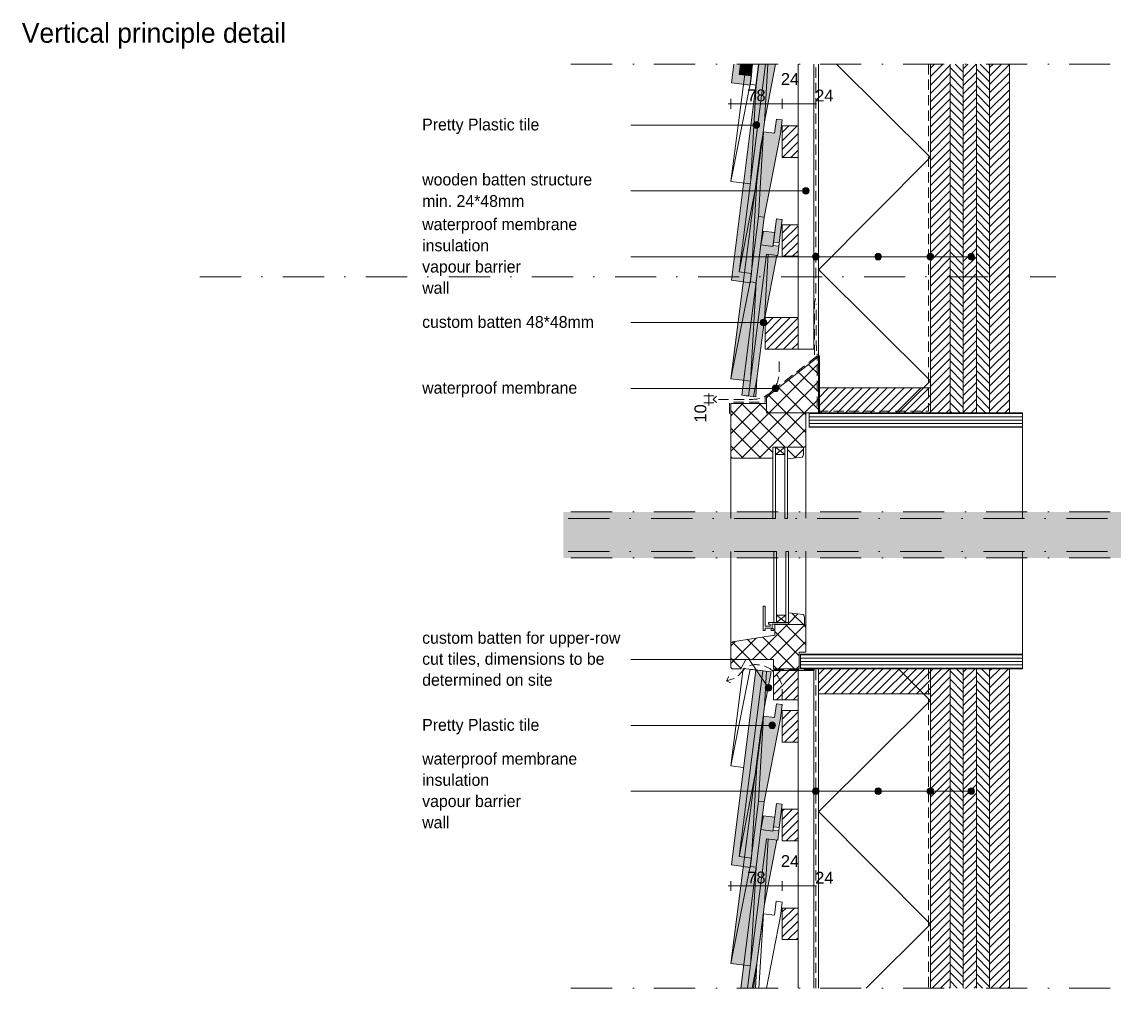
# Paper-space layout 'd-01 principle detail' of a CAD drawing. Header units: millimetres. Extents: x 14 to 195, y 11 to 272.
# Drawn here: x 18.1 to 185, y 125 to 271.8 of the extents above; entities that cross this region are included whole.
import ezdxf
from ezdxf.xclip import XClip

# ---------------------------------------------------------------- set-up
doc = ezdxf.new("R2010")
doc.units = ezdxf.units.MM
doc.header["$MEASUREMENT"] = 0
doc.header["$XCLIPFRAME"] = 0
doc.linetypes.add('B0302', pattern=[12.51, 6.26, -3.125, 0, -3.125])
doc.linetypes.add('B0701', pattern=[2.3412, 1.56, -0.7812])
for name, color, linetype in [('#01', 7, 'Continuous'), ('00 tegels', 7, 'Continuous'), ('Dim - 1_50_100', 7, 'Continuous'), ('Info - 1_50_100', 7, 'Continuous'), ('Info - 1_5_10', 7, 'Continuous'), ('Info - Nederlands', 7, 'Continuous')]:
    doc.layers.add(name, color=color, linetype=linetype)
doc.styles.add('GENERATED_STYLE_3', font='Helvetica.ttc')
doc.styles.add('GENERATED_STYLE_4', font='')
doc.styles.get('GENERATED_STYLE_4').set_extended_font_data('Work Sans')
pattern_1 = [(45, (-424.6886, 88.7535), (-0.6363961, 0.6363961), [])]
pattern_2 = [(45, (-424.6886, 88.7535), (-1.343503, 1.343503), []), (135, (-424.6886, 88.7535), (1.343503, 1.343503), [])]
pattern_3 = [(315, (-424.6886, 88.7535), (0.6363961, 0.6363961), [])]

# ---------------------------------------------------------------- blocks, each defined once
blk = doc.blocks.new('Drawing_2_1', base_point=(-424.69, 88.75))
at = {"layer": '#01', "linetype": 'Continuous', "lineweight": 0, "true_color": 0x000000}
for points in [[(129.13, 256.13), (129.17, 255.94), (129.28, 255.78), (129.44, 255.67), (129.63, 255.63), (129.82, 255.67), (129.98, 255.78), (130.09, 255.94), (130.13, 256.13), (130.09, 256.32), (129.98, 256.48), (129.82, 256.59), (129.63, 256.63), (129.44, 256.59), (129.28, 256.48), (129.17, 256.32)], [(136.63, 246.13), (136.67, 245.94), (136.78, 245.78), (136.94, 245.67), (137.13, 245.63), (137.32, 245.67), (137.49, 245.78), (137.6, 245.94), (137.63, 246.13), (137.6, 246.32), (137.49, 246.48), (137.32, 246.59), (137.13, 246.63), (136.94, 246.59), (136.78, 246.48), (136.67, 246.32)], [(138.15, 236.13), (138.19, 235.94), (138.3, 235.78), (138.46, 235.67), (138.65, 235.63), (138.84, 235.67), (139, 235.78), (139.11, 235.94), (139.15, 236.13), (139.11, 236.32), (139, 236.48), (138.84, 236.59), (138.65, 236.63), (138.46, 236.59), (138.3, 236.48), (138.19, 236.32)], [(147.62, 236.13), (147.66, 235.94), (147.77, 235.78), (147.93, 235.67), (148.12, 235.63), (148.31, 235.67), (148.47, 235.78), (148.58, 235.94), (148.62, 236.13), (148.58, 236.32), (148.47, 236.48), (148.31, 236.59), (148.12, 236.63), (147.93, 236.59), (147.77, 236.48), (147.66, 236.32)], [(155.56, 236.13), (155.6, 235.94), (155.71, 235.78), (155.87, 235.67), (156.06, 235.63), (156.26, 235.67), (156.42, 235.78), (156.53, 235.94), (156.56, 236.13), (156.53, 236.32), (156.42, 236.48), (156.26, 236.59), (156.06, 236.63), (155.87, 236.59), (155.71, 236.48), (155.6, 236.32)], [(161.78, 236.13), (161.82, 235.94), (161.93, 235.78), (162.09, 235.67), (162.28, 235.63), (162.48, 235.67), (162.64, 235.78), (162.75, 235.94), (162.78, 236.13), (162.75, 236.32), (162.64, 236.48), (162.48, 236.59), (162.28, 236.63), (162.09, 236.59), (161.93, 236.48), (161.82, 236.32)], [(130.22, 226.13), (130.26, 225.94), (130.37, 225.78), (130.53, 225.67), (130.72, 225.63), (130.91, 225.67), (131.08, 225.78), (131.18, 225.94), (131.22, 226.13), (131.18, 226.32), (131.08, 226.48), (130.91, 226.59), (130.72, 226.63), (130.53, 226.59), (130.37, 226.48), (130.26, 226.32)], [(132.05, 216.13), (132.09, 215.94), (132.2, 215.78), (132.36, 215.67), (132.55, 215.63), (132.74, 215.67), (132.91, 215.78), (133.01, 215.94), (133.05, 216.13), (133.01, 216.32), (132.91, 216.48), (132.74, 216.59), (132.55, 216.63), (132.36, 216.59), (132.2, 216.48), (132.09, 216.32)], [(130.98, 170.65), (131.02, 170.45), (131.13, 170.29), (131.29, 170.18), (131.48, 170.15), (131.67, 170.18), (131.83, 170.29), (131.94, 170.45), (131.98, 170.65), (131.94, 170.84), (131.83, 171), (131.67, 171.11), (131.48, 171.15), (131.29, 171.11), (131.13, 171), (131.02, 170.84)], [(131.52, 164.94), (131.56, 164.74), (131.67, 164.58), (131.83, 164.47), (132.02, 164.44), (132.22, 164.47), (132.38, 164.58), (132.49, 164.74), (132.52, 164.94), (132.49, 165.13), (132.38, 165.29), (132.22, 165.4), (132.02, 165.44), (131.83, 165.4), (131.67, 165.29), (131.56, 165.13)], [(138.15, 154.94), (138.19, 154.74), (138.3, 154.58), (138.46, 154.47), (138.65, 154.44), (138.84, 154.47), (139, 154.58), (139.11, 154.74), (139.15, 154.94), (139.11, 155.13), (139, 155.29), (138.84, 155.4), (138.65, 155.44), (138.46, 155.4), (138.3, 155.29), (138.19, 155.13)], [(147.62, 154.94), (147.66, 154.74), (147.77, 154.58), (147.93, 154.47), (148.12, 154.44), (148.31, 154.47), (148.47, 154.58), (148.58, 154.74), (148.62, 154.94), (148.58, 155.13), (148.47, 155.29), (148.31, 155.4), (148.12, 155.44), (147.93, 155.4), (147.77, 155.29), (147.66, 155.13)], [(155.56, 154.94), (155.6, 154.74), (155.71, 154.58), (155.87, 154.47), (156.06, 154.44), (156.26, 154.47), (156.42, 154.58), (156.53, 154.74), (156.56, 154.94), (156.53, 155.13), (156.42, 155.29), (156.26, 155.4), (156.06, 155.44), (155.87, 155.4), (155.71, 155.29), (155.6, 155.13)], [(155.56, 154.94), (155.6, 154.74), (155.71, 154.58), (155.87, 154.47), (156.06, 154.44), (156.26, 154.47), (156.42, 154.58), (156.53, 154.74), (156.56, 154.94), (156.53, 155.13), (156.42, 155.29), (156.26, 155.4), (156.06, 155.44), (155.87, 155.4), (155.71, 155.29), (155.6, 155.13)], [(161.78, 154.94), (161.82, 154.74), (161.93, 154.58), (162.09, 154.47), (162.28, 154.44), (162.48, 154.47), (162.64, 154.58), (162.75, 154.74), (162.78, 154.94), (162.75, 155.13), (162.64, 155.29), (162.48, 155.4), (162.28, 155.44), (162.09, 155.4), (161.93, 155.29), (161.82, 155.13)]]:
    blk.add_hatch(color=18, dxfattribs=at).paths.add_polyline_path(points)
at = {"layer": '00 tegels', "linetype": 'Continuous', "lineweight": 0, "true_color": 0xe4e7e8}
for points in [[(125.84, 262.54), (128.71, 262.18), (128.89, 263.58), (127.04, 263.81), (127.24, 265.37), (126.19, 265.37)], [(125.84, 232.54), (128.71, 232.18), (128.89, 233.58), (127.04, 233.81), (131.02, 265.37), (129.98, 265.37)], [(133.57, 241.78), (132.67, 241.89), (132.22, 238.33), (133.12, 238.22)], [(130.3, 237.92), (127.42, 215.09), (128.45, 214.96), (131.16, 236.53), (132.88, 236.31), (133.06, 237.72), (132.16, 237.83), (132.14, 237.68)], [(129.57, 173.36), (125.84, 143.74), (128.71, 143.37), (128.89, 144.78), (127.04, 145.01), (130.6, 173.23)], [(133.57, 152.98), (132.67, 153.09), (132.22, 149.53), (133.12, 149.41)], [(130.3, 149.11), (127.26, 125.04), (128.3, 125.04), (131.16, 147.72), (132.88, 147.51), (133.06, 148.92), (132.16, 149.03), (132.14, 148.88)]]:
    blk.add_hatch(color=254, dxfattribs=at).paths.add_polyline_path(points)
at = {"layer": '00 tegels', "linetype": 'Continuous', "lineweight": 0, "true_color": 0xffffff}
for points in [[(128.72, 217.2), (129.59, 232.21), (130.84, 242.13), (133.3, 254.78), (133.57, 256.9), (132.67, 257.02), (132.4, 254.91), (130.71, 255.12), (130.29, 253.01), (125.75, 217.57)], [(130.7, 240), (130.3, 237.92), (132.14, 237.68), (132.41, 239.79)], [(129.55, 214.82), (129.72, 217.59), (130.91, 226.88), (132.74, 236.33), (131.16, 236.53), (128.45, 214.96)], [(128.89, 144.78), (129.72, 158.78), (130.91, 168.08), (131.88, 173.07), (130.6, 173.23), (127.04, 145.01)], [(128.72, 128.39), (129.59, 143.4), (130.84, 153.32), (133.3, 165.98), (133.57, 168.1), (132.67, 168.21), (132.4, 166.11), (130.71, 166.32), (130.29, 164.21), (125.75, 128.77)]]:
    blk.add_hatch(color=7, dxfattribs=at).paths.add_polyline_path(points)
at = {"layer": 'Info - 1_50_100', "linetype": 'Continuous', "lineweight": 0, "true_color": 0x000000}
h = blk.add_hatch(dxfattribs=at)
h.set_pattern_fill('415_Isolatie_ruit_0001', color=18, style=0, pattern_type=2)
h.set_pattern_definition([(45.15, (139.065, 268.088), (-16.97, 16.881), []), (135.15, (139.065, 268.088), (16.97, 17.06), [])])
h.paths.add_polyline_path([(156.06, 265.37), (139.06, 265.37), (139.06, 212.41), (156.06, 212.41)])
h = blk.add_hatch(dxfattribs=at)
h.set_pattern_fill('310_Naaldhout__01__0001', color=18, style=0, pattern_type=2)
h.set_pattern_definition(pattern_1)
h.paths.add_polyline_path([(159.06, 265.37), (156.06, 265.37), (156.06, 212.41), (159.06, 212.41)])
h = blk.add_hatch(dxfattribs=at)
h.set_pattern_fill('310_Naaldhout__02__0001', color=18, style=0, pattern_type=2)
h.set_pattern_definition(pattern_3)
h.paths.add_polyline_path([(161.06, 265.37), (159.06, 265.37), (159.06, 212.41), (161.06, 212.41)])
h = blk.add_hatch(dxfattribs=at)
h.set_pattern_fill('310_Naaldhout__01__0001', color=18, style=0, pattern_type=2)
h.set_pattern_definition(pattern_1)
h.paths.add_polyline_path([(163.06, 265.37), (161.06, 265.37), (161.06, 212.41), (163.06, 212.41)])
h = blk.add_hatch(dxfattribs=at)
h.set_pattern_fill('310_Naaldhout__02__0001', color=18, style=0, pattern_type=2)
h.set_pattern_definition(pattern_3)
h.paths.add_polyline_path([(165.06, 265.37), (163.06, 265.37), (163.06, 212.41), (165.06, 212.41)])
h = blk.add_hatch(dxfattribs=at)
h.set_pattern_fill('310_Naaldhout__01__0001', color=18, style=0, pattern_type=2)
h.set_pattern_definition(pattern_1)
h.paths.add_polyline_path([(168.06, 265.37), (165.06, 265.37), (165.06, 212.41), (168.06, 212.41)])
h = blk.add_hatch(dxfattribs=at)
h.set_pattern_fill('310_Naaldhout__01__0001', color=18, style=0, pattern_type=2)
h.set_pattern_definition(pattern_1)
h.paths.add_polyline_path([(139.06, 212.41), (156.06, 212.41), (156.06, 216.21), (139.06, 216.21)])
h = blk.add_hatch(dxfattribs=at)
h.set_pattern_fill('325_Houtachtig_plaatmate_E0', color=18, style=0, pattern_type=2)
h.set_pattern_definition([(0, (204.7417, 211.30535), (0, 0.5), [])])
h.paths.add_polyline_path([(170.06, 210.21), (170.06, 212.41), (137.65, 212.41), (137.65, 210.21)])
h = blk.add_hatch(dxfattribs=at)
h.set_pattern_fill('325_Houtachtig_plaatmate_E0', color=18, style=0, pattern_type=2)
h.set_pattern_definition([(0, (204.7417, 174.63814), (0, 0.5), [])])
h.paths.add_polyline_path([(170.06, 173.54), (170.06, 175.74), (136.32, 175.74), (136.32, 173.54)])
h = blk.add_hatch(dxfattribs=at)
h.set_pattern_fill('415_Isolatie_ruit_0001', color=18, style=0, pattern_type=2)
h.set_pattern_definition([(314.85, (139.065, 117.855), (16.97, 16.881), []), (224.85, (139.065, 117.855), (-16.97, 17.06), [])])
h.paths.add_polyline_path([(156.06, 173.54), (139.06, 173.54), (139.06, 125.04), (156.06, 125.04)])
h = blk.add_hatch(dxfattribs=at)
h.set_pattern_fill('310_Naaldhout__01__0001', color=18, style=0, pattern_type=2)
h.set_pattern_definition(pattern_1)
h.paths.add_polyline_path([(139.06, 173.54), (139.06, 169.74), (156.06, 169.74), (156.06, 173.54)])
h = blk.add_hatch(dxfattribs=at)
h.set_pattern_fill('310_Naaldhout__01__0001', color=18, style=0, pattern_type=2)
h.set_pattern_definition(pattern_1)
h.paths.add_polyline_path([(159.06, 173.54), (156.06, 173.54), (156.06, 125.04), (159.06, 125.04)])
h = blk.add_hatch(dxfattribs=at)
h.set_pattern_fill('310_Naaldhout__02__0001', color=18, style=0, pattern_type=2)
h.set_pattern_definition(pattern_3)
h.paths.add_polyline_path([(161.06, 173.54), (159.06, 173.54), (159.06, 125.04), (161.06, 125.04)])
h = blk.add_hatch(dxfattribs=at)
h.set_pattern_fill('310_Naaldhout__01__0001', color=18, style=0, pattern_type=2)
h.set_pattern_definition(pattern_1)
h.paths.add_polyline_path([(163.06, 173.54), (161.06, 173.54), (161.06, 125.04), (163.06, 125.04)])
h = blk.add_hatch(dxfattribs=at)
h.set_pattern_fill('310_Naaldhout__02__0001', color=18, style=0, pattern_type=2)
h.set_pattern_definition(pattern_3)
h.paths.add_polyline_path([(165.06, 173.54), (163.06, 173.54), (163.06, 125.04), (165.06, 125.04)])
h = blk.add_hatch(dxfattribs=at)
h.set_pattern_fill('310_Naaldhout__01__0001', color=18, style=0, pattern_type=2)
h.set_pattern_definition(pattern_1)
h.paths.add_polyline_path([(168.06, 173.54), (165.06, 173.54), (165.06, 125.04), (168.06, 125.04)])
at = {"layer": 'Info - 1_5_10', "linetype": 'Continuous', "lineweight": 0, "true_color": 0xe9ebeb}
for points in [[(127.04, 263.81), (128.89, 263.58), (129, 265.37), (127.23, 265.37)], [(130.9, 265.37), (127.04, 233.81), (128.89, 233.58), (129.72, 247.59), (130.85, 256.59), (132.56, 265.37)], [(130.7, 240), (130.3, 237.92), (132.14, 237.68), (132.41, 239.79)], [(130.7, 151.2), (130.3, 149.11), (132.14, 148.88), (132.41, 150.98)], [(131.04, 147.74), (128.27, 125.04), (129.5, 125.04), (129.72, 128.78), (130.85, 137.79), (132.74, 147.52)]]:
    blk.add_hatch(color=254, dxfattribs=at).paths.add_polyline_path(points)
at = {"layer": 'Info - 1_5_10', "linetype": 'Continuous', "lineweight": 0, "true_color": 0x99a3a6}
h = blk.add_hatch(dxfattribs=at)
h.set_pattern_fill('310_Naaldhout__01__0001', color=253, style=0, pattern_type=2)
h.set_pattern_definition(pattern_1)
h.paths.add_polyline_path([(133.56, 255.99), (133.56, 251.19), (135.96, 251.19), (135.96, 255.99)])
h = blk.add_hatch(dxfattribs=at)
h.set_pattern_fill('310_Naaldhout__01__0001', color=253, style=0, pattern_type=2)
h.set_pattern_definition(pattern_1)
h.paths.add_polyline_path([(133.56, 240.99), (133.56, 236.19), (135.96, 236.19), (135.96, 240.99)])
h = blk.add_hatch(dxfattribs=at)
h.set_pattern_fill('310_Naaldhout__01__0001', color=253, style=0, pattern_type=2)
h.set_pattern_definition(pattern_1)
h.paths.add_polyline_path([(130.95, 226.89), (130.95, 222.09), (135.96, 222.09), (135.96, 226.89)])
h = blk.add_hatch(dxfattribs=at)
h.set_pattern_fill('305_Loofhout__02__0001', color=253, style=0, pattern_type=2)
h.set_pattern_definition(pattern_2)
h.paths.add_polyline_path([(131.15, 212.41), (139.2, 212.41), (139.2, 221.07), (131.15, 214.78)])
h = blk.add_hatch(dxfattribs=at)
h.set_pattern_fill('305_Loofhout__02__0001', color=253, style=0, pattern_type=2)
h.set_pattern_definition(pattern_2)
h.paths.add_polyline_path([(131.15, 213.81), (125.75, 213.81), (125.75, 205.71), (125.95, 205.51), (131.95, 205.51), (132.14, 205.61), (132.14, 207.21), (135.25, 207.21), (136.95, 207.21), (137.15, 207.41), (137.15, 212.41), (131.15, 212.41)])
h = blk.add_hatch(dxfattribs=at)
h.set_pattern_fill('305_Loofhout__02__0001', color=253, style=0, pattern_type=2)
h.set_pattern_definition(pattern_2)
h.paths.add_polyline_path([(134.34, 207.21), (134.34, 205.44), (136.58, 205.67, 0.246914), (136.79, 206.22), (136.79, 207.21)])
h = blk.add_hatch(dxfattribs=at)
h.set_pattern_fill('305_Loofhout__02__0001', color=253, style=0, pattern_type=2)
h.set_pattern_definition(pattern_2)
h.paths.add_polyline_path([(134.49, 180.24), (136.95, 180.24), (136.95, 181.23, 0.246914), (136.74, 181.77), (134.49, 182.01)])
h = blk.add_hatch(dxfattribs=at)
h.set_pattern_fill('305_Loofhout__02__0001', color=253, style=0, pattern_type=2)
h.set_pattern_definition(pattern_2)
h.paths.add_polyline_path([(125.75, 177.31), (125.75, 173.74), (125.95, 173.54), (127.25, 173.54), (128.05, 174.94), (132.23, 174.94), (132.23, 173.54), (136.15, 173.54), (136.15, 176.04), (137.15, 176.04), (137.15, 180.04), (136.95, 180.24), (132.45, 180.24), (132.45, 178.64), (125.99, 177.61, 0.340988)])
h = blk.add_hatch(dxfattribs=at)
h.set_pattern_fill('310_Naaldhout__01__0001', color=253, style=0, pattern_type=2)
h.set_pattern_definition(pattern_1)
h.paths.add_polyline_path([(132.23, 173.25), (132.23, 168.84), (135.96, 168.84), (135.96, 173.25)])
h = blk.add_hatch(dxfattribs=at)
h.set_pattern_fill('310_Naaldhout__01__0001', color=253, style=0, pattern_type=2)
h.set_pattern_definition(pattern_1)
h.paths.add_polyline_path([(133.56, 167.19), (133.56, 162.39), (135.96, 162.39), (135.96, 167.19)])
h = blk.add_hatch(dxfattribs=at)
h.set_pattern_fill('310_Naaldhout__01__0001', color=253, style=0, pattern_type=2)
h.set_pattern_definition(pattern_1)
h.paths.add_polyline_path([(133.56, 152.19), (133.56, 147.39), (135.96, 147.39), (135.96, 152.19)])
h = blk.add_hatch(dxfattribs=at)
h.set_pattern_fill('310_Naaldhout__01__0001', color=253, style=0, pattern_type=2)
h.set_pattern_definition(pattern_1)
h.paths.add_polyline_path([(133.56, 137.19), (133.56, 132.39), (135.96, 132.39), (135.96, 137.19)])
at = {"layer": '#01', "color": 253, "linetype": 'Continuous', "lineweight": 0, "true_color": 0x99a3a6}
for p, q in [((128.1, 265.37), (125.75, 247.57)), ((129.07, 265.37), (128.69, 262.32)), ((129.59, 262.21), (129.99, 265.37)), ((128.69, 262.32), (125.75, 247.57)), ((128.69, 262.32), (129.59, 262.21)), ((129.59, 262.21), (128.72, 247.2)), ((129.59, 262.21), (128.72, 247.2)), ((128.72, 247.2), (125.75, 247.57)), ((132.66, 138.21), (132.39, 136.1)), ((133.56, 138.09), (132.66, 138.21)), ((133.29, 135.97), (133.56, 138.09)), ((130.7, 136.31), (129.21, 125.04)), ((130.7, 136.31), (130.02, 125.04)), ((132.39, 136.1), (130.7, 136.31)), ((131.16, 125.04), (133.29, 135.97))]:
    blk.add_line(p, q, dxfattribs=at)
at = {"layer": '#01', "color": 9, "linetype": 'Continuous', "lineweight": 0}
for p, q in [((129.13, 256.13), (110.55, 256.13)), ((136.63, 246.13), (110.55, 246.13)), ((132.22, 238.33), (132.16, 237.83)), ((133.12, 238.22), (133.06, 237.72)), ((155.56, 236.13), (110.55, 236.13)), ((138.15, 236.13), (110.55, 236.13)), ((161.78, 236.13), (116.77, 236.13)), ((147.62, 236.13), (118.95, 236.13)), ((130.22, 226.13), (110.55, 226.13)), ((132.05, 216.13), (110.55, 216.13)), ((127.42, 215.09), (129.55, 214.82)), ((132.54, 206.07), (133.94, 207.21)), ((133.94, 206.07), (132.54, 207.21)), ((132.69, 181.7), (134.09, 180.57)), ((134.09, 181.7), (132.69, 180.57)), ((131.52, 164.94), (110.55, 164.94)), ((155.56, 154.94), (110.55, 154.94)), ((155.56, 154.94), (110.55, 154.94)), ((138.15, 154.94), (110.55, 154.94)), ((161.78, 154.94), (116.77, 154.94)), ((147.62, 154.94), (118.95, 154.94)), ((132.22, 149.53), (132.16, 149.03)), ((133.12, 149.41), (133.06, 148.92))]:
    blk.add_line(p, q, dxfattribs=at)
at = {"layer": '#01', "color": 9, "linetype": 'Continuous', "lineweight": 0, "true_color": 0xbbc1c4}
for p, q in [((170.06, 210.21), (170.06, 196.47)), ((125.75, 177.31), (125.75, 191.37)), ((170.06, 191.37), (170.06, 175.74))]:
    blk.add_line(p, q, dxfattribs=at)
at = {"layer": '#01', "color": 2, "linetype": 'B0701', "lineweight": 0, "flags": 128}
for points in [[(155.76, 265.37), (155.76, 212.68), (138.89, 212.68), (138.89, 221.38)], [(125.55, 212.3), (125.55, 214.01), (130.95, 214.01), (130.95, 214.88), (138.75, 220.97), (138.71, 228.97)], [(155.76, 173.54), (155.76, 125.04)]]:
    blk.add_lwpolyline(points, dxfattribs=at)
at = {"layer": '#01', "color": 4, "linetype": 'Continuous', "lineweight": 0, "flags": 128}
for points in [[(156.06, 265.37), (156.06, 212.41), (168.06, 212.41), (168.06, 265.37)], [(168.06, 125.04), (168.06, 173.54), (156.06, 173.54), (156.06, 125.04)]]:
    blk.add_lwpolyline(points, dxfattribs=at)
at = {"layer": '#01', "color": 9, "linetype": 'Continuous', "lineweight": 0, "true_color": 0xbbc1c4, "flags": 128}
for points in [[(137.15, 207.41), (137.15, 196.42)], [(125.75, 205.71), (125.75, 196.37)], [(137.15, 180.04), (137.15, 191.38)], [(127.69, 158.52), (125.75, 158.77), (127.65, 173.6)], [(125.75, 158.77), (128.68, 173.47), (129.57, 173.36), (129.59, 173.35)], [(131.88, 173.07), (127.65, 173.6)]]:
    blk.add_lwpolyline(points, dxfattribs=at)
at = {"layer": '#01', "color": 9, "linetype": 'B0302', "lineweight": 0, "flags": 128}
for points in [[(101.06, 196.37), (183.39, 196.37)], [(101.06, 191.37), (183.39, 191.37)]]:
    blk.add_lwpolyline(points, dxfattribs=at)
at = {"layer": '#01', "color": 9, "linetype": 'Continuous', "lineweight": 0, "flags": 128}
blk.add_lwpolyline([(131.19, 171.06), (128.52, 174.94), (110.55, 174.94)], dxfattribs=at)
at = {"layer": '#01', "color": 1, "linetype": 'Continuous', "lineweight": 0}
for centre in [(129.63, 256.13), (137.13, 246.13), (138.65, 236.13), (148.12, 236.13), (156.06, 236.13), (162.28, 236.13), (130.72, 226.13), (132.55, 216.13), (131.48, 170.65), (132.02, 164.94), (138.65, 154.94), (148.12, 154.94), (156.06, 154.94), (156.06, 154.94), (162.28, 154.94)]:
    blk.add_circle(centre, 0.5, dxfattribs=at)
at = {"layer": '00 tegels', "color": 253, "linetype": 'Continuous', "lineweight": 0, "true_color": 0x99a3a6}
for p, q in [((132.4, 254.91), (132.67, 257.02)), ((132.67, 257.02), (133.57, 256.9)), ((133.57, 256.9), (133.3, 254.78)), ((129.94, 242.24), (130.71, 255.12)), ((130.71, 255.12), (129.94, 242.24)), ((130.29, 253.01), (130.71, 255.12)), ((130.71, 255.12), (132.4, 254.91)), ((133.3, 254.78), (130.84, 242.13)), ((125.75, 217.57), (130.29, 253.01)), ((128.69, 232.32), (129.94, 242.24)), ((129.94, 242.24), (128.69, 232.32)), ((130.84, 242.13), (129.59, 232.21)), ((130.84, 242.13), (129.94, 242.24)), ((129.94, 242.24), (130.84, 242.13)), ((125.75, 217.57), (128.69, 232.32)), ((128.69, 232.32), (125.75, 217.57)), ((129.59, 232.21), (128.69, 232.32)), ((128.69, 232.32), (129.59, 232.21)), ((129.59, 232.21), (128.72, 217.2)), ((128.72, 217.2), (125.75, 217.57)), ((132.4, 166.11), (132.67, 168.21)), ((132.67, 168.21), (133.57, 168.1)), ((133.57, 168.1), (133.3, 165.98)), ((129.94, 153.44), (130.71, 166.32)), ((130.71, 166.32), (129.94, 153.44)), ((130.29, 164.21), (130.71, 166.32)), ((130.71, 166.32), (132.4, 166.11)), ((133.3, 165.98), (130.84, 153.32)), ((125.75, 128.77), (130.29, 164.21)), ((128.69, 143.52), (129.94, 153.44)), ((129.94, 153.44), (128.69, 143.52)), ((130.84, 153.32), (129.59, 143.4)), ((130.84, 153.32), (129.94, 153.44)), ((129.94, 153.44), (130.84, 153.32)), ((125.75, 128.77), (128.69, 143.52)), ((128.69, 143.52), (125.75, 128.77)), ((129.59, 143.4), (128.69, 143.52)), ((128.69, 143.52), (129.59, 143.4)), ((129.59, 143.4), (128.72, 128.39)), ((128.72, 128.39), (125.75, 128.77))]:
    blk.add_line(p, q, dxfattribs=at)
at = {"layer": '00 tegels', "color": 2, "linetype": 'Continuous', "lineweight": 0}
for p, q in [((132.43, 239.99), (132.67, 241.89)), ((132.67, 241.89), (133.57, 241.78)), ((133.57, 241.78), (133.32, 239.88)), ((132.14, 237.68), (132.38, 239.59)), ((133.27, 239.48), (132.88, 236.31)), ((127.42, 215.09), (130.3, 237.92)), ((130.3, 237.92), (132.14, 237.68)), ((131.16, 236.53), (128.45, 214.96)), ((132.88, 236.31), (131.16, 236.53)), ((125.84, 143.74), (129.57, 173.36)), ((130.6, 173.23), (127.04, 145.01)), ((130.6, 173.23), (129.57, 173.36)), ((128.71, 143.37), (125.84, 143.74)), ((127.04, 145.01), (128.89, 144.78)), ((128.89, 144.78), (128.71, 143.37))]:
    blk.add_line(p, q, dxfattribs=at)
at = {"layer": '00 tegels', "color": 9, "linetype": 'Continuous', "lineweight": 0}
for p, q in [((130.7, 240), (130.3, 237.92)), ((132.41, 239.79), (130.7, 240)), ((132.43, 239.99), (132.38, 239.59)), ((133.32, 239.88), (133.27, 239.48)), ((132.74, 236.33), (130.85, 226.59)), ((130.86, 226.59), (131.45, 236.49)), ((129.72, 217.59), (130.85, 226.59)), ((129.19, 214.87), (129.72, 217.59)), ((129.72, 217.59), (129.55, 214.82)), ((130.65, 173.22), (131.88, 173.07)), ((130.85, 167.79), (131.17, 173.15)), ((131.88, 173.07), (130.85, 167.79)), ((129.72, 158.78), (130.85, 167.79)), ((127.04, 145.01), (129.72, 158.78)), ((129.72, 158.78), (128.89, 144.78)), ((128.89, 144.78), (127.04, 145.01))]:
    blk.add_line(p, q, dxfattribs=at)
at = {"layer": '00 tegels', "color": 2, "linetype": 'Continuous', "lineweight": 0, "flags": 128}
for points in [[(126.19, 265.37), (125.84, 262.54), (128.71, 262.18), (128.89, 263.58), (127.04, 263.81), (127.24, 265.37)], [(129.98, 265.37), (125.84, 232.54), (128.71, 232.18), (128.89, 233.58), (127.04, 233.81), (131.02, 265.37)], [(127.26, 125.04), (130.3, 149.11), (132.14, 148.88), (132.16, 149.03), (133.06, 148.92), (132.88, 147.51), (131.16, 147.72), (128.3, 125.04)]]:
    blk.add_lwpolyline(points, dxfattribs=at)
at = {"layer": '00 tegels', "color": 9, "linetype": 'Continuous', "lineweight": 0, "flags": 128}
for points in [[(127.34, 265.37), (127.04, 263.81), (128.89, 263.58), (129, 265.37)], [(132.56, 265.37), (130.85, 256.59), (131.37, 265.37)], [(129.72, 247.59), (130.85, 256.59)], [(132.41, 239.79), (130.7, 240), (130.3, 237.92)], [(132.34, 239.22), (132.27, 238.73)], [(132.74, 236.33), (130.85, 226.59), (131.44, 236.49)], [(129.72, 217.59), (130.85, 226.59)], [(132.41, 150.98), (130.7, 151.2), (130.3, 149.11)], [(132.74, 147.52), (130.85, 137.79), (131.44, 147.69)], [(129.72, 128.78), (130.85, 137.79)], [(129.5, 125.04), (129.72, 128.78), (128.99, 125.04)]]:
    blk.add_lwpolyline(points, dxfattribs=at)
blk.add_lwpolyline([(128.89, 233.58), (129.72, 247.59), (127.04, 233.81)], close=True, dxfattribs=at)
at = {"layer": '00 tegels', "color": 2, "linetype": 'Continuous', "lineweight": 0, "flags": 128}
for points in [[(133.57, 241.78), (132.67, 241.89), (132.22, 238.33), (133.12, 238.22)], [(130.3, 237.92), (127.42, 215.09), (128.45, 214.96), (131.16, 236.53), (132.88, 236.31), (133.06, 237.72), (132.16, 237.83), (132.14, 237.68)], [(133.57, 152.98), (132.67, 153.09), (132.22, 149.53), (133.12, 149.41)]]:
    blk.add_lwpolyline(points, close=True, dxfattribs=at)
at = {"layer": 'Dim - 1_50_100', "color": 1, "linetype": 'Continuous', "lineweight": 0}
for p, q in [((125.35, 259.35), (125.75, 259.35)), ((125.75, 258.6), (125.75, 260.1)), ((125.75, 259.35), (133.56, 259.35)), ((133.56, 258.6), (133.56, 260.1)), ((133.56, 259.35), (135.96, 259.35)), ((135.96, 258.6), (135.96, 260.1)), ((135.96, 259.35), (138.36, 259.35)), ((138.36, 258.6), (138.36, 260.1)), ((138.36, 259.35), (138.76, 259.35)), ((122.42, 214.97), (122.42, 215.37)), ((123.17, 214.97), (121.67, 214.97)), ((123.17, 213.95), (121.67, 213.95)), ((122.42, 213.95), (122.42, 214.97)), ((122.42, 213.55), (122.42, 213.95)), ((125.35, 140.54), (125.75, 140.54)), ((125.75, 139.79), (125.75, 141.29)), ((125.75, 140.54), (133.56, 140.54)), ((133.56, 139.79), (133.56, 141.29)), ((133.56, 140.54), (135.96, 140.54)), ((135.96, 139.79), (135.96, 141.29)), ((135.96, 140.54), (138.36, 140.54)), ((138.36, 139.79), (138.36, 141.29)), ((138.36, 140.54), (138.76, 140.54))]:
    blk.add_line(p, q, dxfattribs=at)
at = {"layer": 'Info - 1_50_100', "color": 3, "linetype": 'Continuous', "lineweight": 0}
blk.add_line((156.06, 212.41), (156.06, 265.37), dxfattribs=at)
at = {"layer": 'Info - 1_50_100', "color": 9, "linetype": 'Continuous', "lineweight": 0}
for p, q in [((123.09, 214.46), (123.59, 214.96)), ((123.09, 214.46), (123.59, 213.96)), ((125.1, 171.72), (125.44, 172.34)), ((125.1, 171.72), (125.72, 171.38))]:
    blk.add_line(p, q, dxfattribs=at)
at = {"layer": 'Info - 1_50_100', "color": 2, "linetype": 'B0701', "lineweight": 0}
for p, q in [((132.23, 173.37), (138.65, 173.37)), ((138.65, 173.37), (138.65, 125.04))]:
    blk.add_line(p, q, dxfattribs=at)
at = {"layer": 'Info - 1_50_100', "color": 9, "linetype": 'Continuous', "lineweight": 0, "flags": 128}
for points in [[(138.36, 265.37), (138.36, 222.09), (135.96, 222.09), (135.96, 265.37)], [(159.06, 265.37), (159.06, 212.41), (156.06, 212.41), (156.06, 265.37)], [(161.06, 265.37), (161.06, 212.41), (159.06, 212.41), (159.06, 265.37)], [(163.06, 265.37), (163.06, 212.41), (161.06, 212.41), (161.06, 265.37)], [(165.06, 265.37), (165.06, 212.41), (163.06, 212.41), (163.06, 265.37)], [(168.06, 265.37), (168.06, 212.41), (165.06, 212.41), (165.06, 265.37)], [(138.36, 125.04), (138.36, 173.25), (135.96, 173.25), (135.96, 125.04)], [(156.06, 125.04), (156.06, 173.54), (159.06, 173.54), (159.06, 125.04)], [(159.06, 125.04), (159.06, 173.54), (161.06, 173.54), (161.06, 125.04)], [(161.06, 125.04), (161.06, 173.54), (163.06, 173.54), (163.06, 125.04)], [(163.06, 125.04), (163.06, 173.54), (165.06, 173.54), (165.06, 125.04)], [(165.06, 125.04), (165.06, 173.54), (168.06, 173.54), (168.06, 125.04)]]:
    blk.add_lwpolyline(points, dxfattribs=at)
at = {"layer": 'Info - 1_50_100', "color": 2, "linetype": 'B0701', "lineweight": 0, "flags": 128}
blk.add_lwpolyline([(138.48, 221.2), (138.48, 229.05), (138.65, 229.86), (138.65, 265.37)], dxfattribs=at)
at = {"layer": 'Info - 1_50_100', "color": 1, "linetype": 'Continuous', "lineweight": 0, "flags": 128}
for points in [[(156.06, 265.37), (156.06, 212.41), (139.06, 212.41), (139.06, 265.37)], [(139.06, 125.04), (139.06, 173.54), (156.06, 173.54), (156.06, 125.04)]]:
    blk.add_lwpolyline(points, dxfattribs=at)
at = {"layer": 'Info - 1_50_100', "color": 9, "linetype": 'B0701', "lineweight": 0, "flags": 128}
for points in [[(133.09, 220.21), (133.09, 218.46, -0.414214), (129.09, 214.46), (123.09, 214.46)], [(133.56, 168.87), (133.56, 170.61, 0.414214), (128.96, 174.13), (128.1, 173.82), (126.65, 172.17), (125.1, 171.72)]]:
    blk.add_lwpolyline(points, format="xyb", dxfattribs=at)
at = {"layer": 'Info - 1_50_100', "color": 2, "linetype": 'Continuous', "lineweight": 0, "flags": 128}
for points in [[(139.06, 212.41), (139.06, 216.21), (156.06, 216.21), (156.06, 212.41)], [(139.06, 173.54), (139.06, 169.74), (156.06, 169.74), (156.06, 173.54)]]:
    blk.add_lwpolyline(points, close=True, dxfattribs=at)
at = {"layer": 'Info - 1_50_100', "color": 9, "linetype": 'Continuous', "lineweight": 0, "flags": 128}
for points in [[(170.06, 210.21), (170.06, 212.41), (137.65, 212.41), (137.65, 210.21)], [(170.06, 173.54), (170.06, 175.74), (136.32, 175.74), (136.32, 173.54)]]:
    blk.add_lwpolyline(points, close=True, dxfattribs=at)
at = {"layer": 'Info - 1_5_10', "color": 1, "linetype": 'Continuous', "lineweight": 0, "flags": 128}
for points in [[(133.56, 255.99), (135.96, 255.99), (135.96, 251.19), (133.56, 251.19)], [(133.56, 240.99), (135.96, 240.99), (135.96, 236.19), (133.56, 236.19)], [(130.95, 226.89), (135.96, 226.89), (135.96, 222.09), (130.95, 222.09)], [(132.54, 207.21), (133.94, 207.21), (133.94, 206.07), (132.54, 206.07)], [(132.69, 180.57), (134.09, 180.57), (134.09, 181.7), (132.69, 181.7)], [(132.23, 173.25), (135.96, 173.25), (135.96, 168.84), (132.23, 168.84)], [(133.56, 167.19), (135.96, 167.19), (135.96, 162.39), (133.56, 162.39)], [(133.56, 152.19), (135.96, 152.19), (135.96, 147.39), (133.56, 147.39)], [(133.56, 137.19), (135.96, 137.19), (135.96, 132.39), (133.56, 132.39)]]:
    blk.add_lwpolyline(points, close=True, dxfattribs=at)
at = {"layer": 'Info - 1_5_10', "color": 2, "linetype": 'Continuous', "lineweight": 0, "flags": 128}
for points in [[(131.15, 212.41), (139.2, 212.41), (139.2, 221.07), (131.15, 214.78)], [(131.15, 213.81), (131.15, 212.41), (137.15, 212.41), (137.15, 207.41), (136.95, 207.21), (135.25, 207.21), (132.14, 207.21), (132.14, 205.61), (131.95, 205.51), (125.95, 205.51), (125.75, 205.71), (125.75, 213.81)]]:
    blk.add_lwpolyline(points, close=True, dxfattribs=at)
at = {"layer": 'Info - 1_5_10', "color": 9, "linetype": 'Continuous', "lineweight": 0, "flags": 128}
for points in [[(132.54, 207.21), (132.14, 207.21), (132.14, 196.37), (132.54, 196.37)], [(134.34, 207.21), (133.94, 207.21), (133.94, 196.37), (134.34, 196.37)], [(132.69, 180.57), (132.29, 180.57), (132.29, 191.37), (132.69, 191.37)], [(134.49, 180.57), (134.09, 180.57), (134.09, 191.37), (134.49, 191.37)], [(132.29, 179.37), (132.29, 179.58), (132.03, 179.58), (132.03, 180.32), (134.49, 180.32), (134.49, 180.57), (131.48, 180.57), (131.48, 180.32), (131.74, 180.32), (131.74, 180.01), (130.98, 180.01), (130.98, 183.06), (130.65, 183.06), (130.65, 179.37), (130.98, 179.37), (130.98, 179.72), (131.86, 179.72), (131.86, 179.37)]]:
    blk.add_lwpolyline(points, close=True, dxfattribs=at)
at = {"layer": 'Info - 1_5_10', "color": 2, "linetype": 'Continuous', "lineweight": 0, "flags": 128}
for points in [[(134.34, 207.21), (136.79, 207.21), (136.79, 206.22, -0.246914), (136.58, 205.67), (134.34, 205.44)], [(134.49, 180.24), (136.95, 180.24), (136.95, 181.23, 0.246914), (136.74, 181.77), (134.49, 182.01)], [(125.75, 177.31, -0.340988), (125.99, 177.61), (132.45, 178.64), (132.45, 180.24), (136.95, 180.24), (137.15, 180.04), (137.15, 176.04), (136.15, 176.04), (136.15, 173.54), (132.23, 173.54), (132.23, 174.94), (128.05, 174.94), (127.25, 173.54), (125.95, 173.54), (125.75, 173.74)]]:
    blk.add_lwpolyline(points, format="xyb", close=True, dxfattribs=at)
at = {"layer": 'Dim - 1_50_100', "color": 2, "linetype": 'Continuous', "lineweight": 0, "char_height": 1.8, "width": 2.8266, "attachment_point": 7, "style": 'GENERATED_STYLE_3'}
for s, insert in [('\\A1;{\\pql;\\fHelvetica|b0|i0|c0|p0;\\W1.000000;24}', (133.35, 262.23)), ('\\A1;{\\pql;\\fHelvetica|b0|i0|c0|p0;\\W1.000000;78}', (128.24, 259.71)), ('\\A1;{\\pql;\\fHelvetica|b0|i0|c0|p0;\\W1.000000;24}', (138.56, 259.71)), ('\\A1;{\\pql;\\fHelvetica|b0|i0|c0|p0;\\W1.000000;24}', (133.35, 143.42)), ('\\A1;{\\pql;\\fHelvetica|b0|i0|c0|p0;\\W1.000000;78}', (128.24, 140.9)), ('\\A1;{\\pql;\\fHelvetica|b0|i0|c0|p0;\\W1.000000;24}', (138.56, 140.9))]:
    blk.add_mtext(s, dxfattribs=dict(at, insert=insert))
at = {"layer": 'Dim - 1_50_100', "color": 2, "linetype": 'Continuous', "lineweight": 0, "insert": (122.06, 210.92), "char_height": 1.8, "width": 2.8266, "attachment_point": 7, "rotation": 90, "style": 'GENERATED_STYLE_3'}
blk.add_mtext('\\A1;{\\pql;\\fHelvetica|b0|i0|c0|p0;\\W1.000000;10}', dxfattribs=at)
at = {"layer": 'Info - Nederlands', "color": 2, "linetype": 'Continuous', "lineweight": 0, "char_height": 1.8, "attachment_point": 4, "style": 'GENERATED_STYLE_4'}
for s, insert in [('\\A1;{\\pql;\\fWork Sans|b0|i0|c0|p0;\\W1.000000;Pretty Plastic tile }', (78.87, 255.94)), ('\\A1;{\\pql;\\fWork Sans|b0|i0|c0|p0;\\W1.000000;waterproof membrane}', (78.87, 215.95)), ('\\A1;{\\pql;\\fWork Sans|b0|i0|c0|p0;\\W1.000000;Pretty Plastic tile }', (78.87, 164.74))]:
    blk.add_mtext(s, dxfattribs=dict(at, insert=insert))
at = {"layer": 'Info - Nederlands', "color": 2, "linetype": 'Continuous', "lineweight": 0, "char_height": 1.8, "width": 30.8877, "attachment_point": 4, "style": 'GENERATED_STYLE_4'}
for s, insert, line_spacing_factor in [('\\A1;{\\pql;\\fWork Sans|b0|i0|c0|p0;\\W1.000000;wooden batten structure\\P\\pql;\\fWork Sans|b0|i0|c0|p0;\\W1.000000;min. 24*48mm}', (78.87, 246.21), 1.089132), ('\\A1;{\\pql;\\fWork Sans|b0|i0|c0|p0;\\W1.000000;custom batten 48*48mm}', (78.87, 226.21), 1.144272), ('\\A1;{\\pql;\\fWork Sans|b0|i0|c0|p0;\\W1.000000;custom batten for upper-row cut tiles, dimensions to be determined on site}', (78.87, 175.03), 1.063357)]:
    blk.add_mtext(s, dxfattribs=dict(at, insert=insert, line_spacing_factor=line_spacing_factor))
at = {"layer": 'Info - Nederlands', "color": 2, "linetype": 'Continuous', "lineweight": 0, "char_height": 1.8, "attachment_point": 4, "line_spacing_factor": 1.07353, "style": 'GENERATED_STYLE_4'}
for insert in [(78.87, 236.22), (78.87, 155.03)]:
    blk.add_mtext('\\A1;{\\pql;\\fWork Sans|b0|i0|c0|p0;\\W1.000000;waterproof membrane\\P\\pql;\\fWork Sans|b0|i0|c0|p0;\\W1.000000;insulation\\P\\pql;\\fWork Sans|b0|i0|c0|p0;\\W1.000000;vapour barrier\\P\\pql;\\fWork Sans|b0|i0|c0|p0;\\W1.000000;wall}', dxfattribs=dict(at, insert=insert))

psp = doc.layouts.new('d-01 principle detail')

# ---------------------------------------------------------------- hatches: boundary and pattern name
at = {"layer": 'Info - 1_5_10', "linetype": 'Continuous', "lineweight": 0}
psp.add_hatch(color=255, dxfattribs=at).paths.add_polyline_path([(100.33, 197.37), (185.02, 197.37), (185.02, 190.37), (100.33, 190.37)])

# ---------------------------------------------------------------- linework, layer by layer
at = {"layer": '#01', "color": 2, "linetype": 'B0302', "lineweight": 0}
for p, q in [((183.39, 265.37), (101.06, 265.37)), ((183.39, 197.37), (101.06, 197.37)), ((183.39, 190.37), (101.06, 190.37)), ((183.39, 125.04), (101.06, 125.04))]:
    psp.add_line(p, q, dxfattribs=at)
at = {"layer": '#01', "color": 3, "linetype": 'B0302', "lineweight": 0}
psp.add_line((45.11, 233.08), (175.11, 233.08), dxfattribs=at)

# ---------------------------------------------------------------- block references
at = {"color": 4, "linetype": 'Continuous', "lineweight": 0}
ref = psp.add_blockref('Drawing_2_1', (-424.69, 88.75), dxfattribs=at)
XClip(ref).set_block_clipping_path([(69.3830095114, 125.0398743796), (195.8193748918, 265.3722637202)])

# ---------------------------------------------------------------- texts
at = {"layer": 'Info - 1_5_10', "color": 9, "linetype": 'Continuous', "lineweight": 0, "insert": (18.06, 267.72), "char_height": 3, "attachment_point": 7, "style": 'GENERATED_STYLE_4'}
psp.add_mtext('\\A1;{\\pql;\\fWork Sans|b0|i0|c0|p0;\\W1.000000;Vertical principle detail}', dxfattribs=at)

doc.saveas('drawing.dxf')
